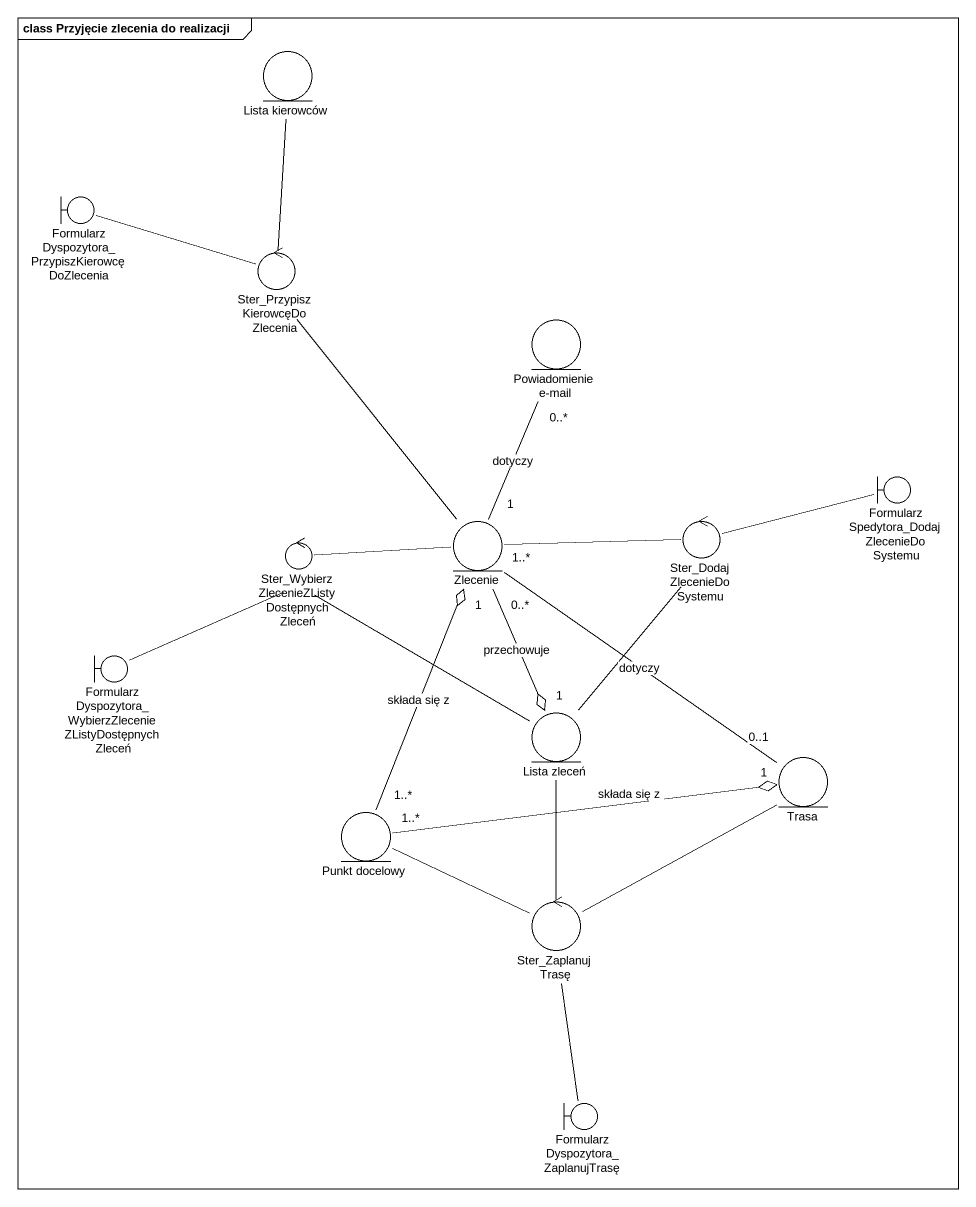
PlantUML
@startuml
mainframe class Przyjęcie zlecenia do realizacji
entity "Lista kierowców" as Lista_kierowców
boundary "FormularzDyspozytora_PrzypiszKierowcęDoZlecenia" as FormularzDyspozytora
control "Ster_PrzypiszKierowcęDoZlecenia" as Ster_PrzypiszKierowcęDoZlece
entity "Powiadomienie e-mail" as Powiadomienie_e_mail
boundary "FormularzSpedytora_DodajZlecenieDoSystemu" as FormularzSpedytora
control "Ster_WybierzZlecenieZListyDostępnychZleceń" as Ster_WybierzZlecenieZListyDo
entity Zlecenie
control Ster_DodajZlecenieDoSystemu
boundary "FormularzDyspozytora_WybierzZlecenieZListyDostępnychZleceń" as FormularzDyspozytora_2
entity "Lista zleceń" as Lista_zleceń
entity Trasa
entity "Punkt docelowy" as Punkt_docelowy
control Ster_ZaplanujTrasę
boundary "FormularzDyspozytora_ZaplanujTrasę" as FormularzDyspozytora_3
Lista_kierowców -- Ster_PrzypiszKierowcęDoZlece
Ster_PrzypiszKierowcęDoZlece -left- FormularzDyspozytora
FormularzSpedytora -left- Ster_DodajZlecenieDoSystemu
Ster_WybierzZlecenieZListyDo -right- Zlecenie
Ster_WybierzZlecenieZListyDo -- Lista_zleceń
Zlecenie -up- Ster_PrzypiszKierowcęDoZlece
Zlecenie "1" -up- "0..*" Powiadomienie_e_mail : dotyczy
Zlecenie "0..*" --o "1" Lista_zleceń : przechowuje
Ster_DodajZlecenieDoSystemu -left- Zlecenie
Ster_DodajZlecenieDoSystemu -- Lista_zleceń
FormularzDyspozytora_2 -right- Ster_WybierzZlecenieZListyDo
Trasa "0..1" -up- "1..*" Zlecenie : dotyczy
Punkt_docelowy "1..*" -up-o "1" Zlecenie : składa się z
Punkt_docelowy "1..*" -right-o "1" Trasa : składa się z
Ster_ZaplanujTrasę -up- Lista_zleceń
Ster_ZaplanujTrasę -right- Trasa
Ster_ZaplanujTrasę -left- Punkt_docelowy
FormularzDyspozytora_3 -up- Ster_ZaplanujTrasę
@enduml
